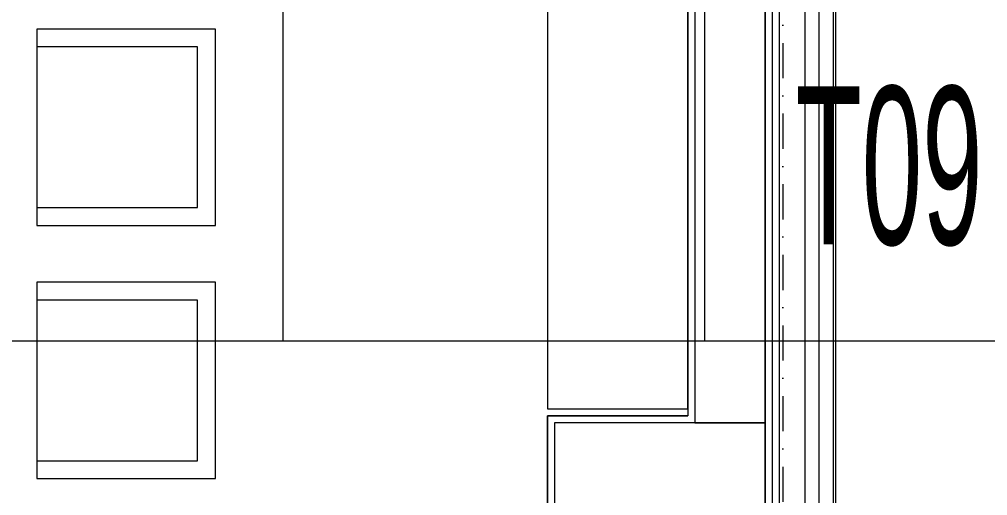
# Model space of a CAD drawing. Extents: x -9058 to 11890, y 0 to 8114.
# Drawn here: x 9642.8 to 9918.4, y 2955.1 to 3090.7 of the extents above; entities that cross this region are included whole.
import ezdxf
from ezdxf.enums import TextEntityAlignment as Align

# ---------------------------------------------------------------- set-up
doc = ezdxf.new("R2010")
doc.units = 0
doc.header["$LTSCALE"] = 10
doc.header["$MEASUREMENT"] = 0
doc.linetypes.add('DASHDOT', pattern=[1, 0.5, -0.25, 0, -0.25])
doc.layers.get('0').update_dxf_attribs({"color": 9, "lineweight": 9})
for name, color, linetype, lineweight in [('00', 9, 'Continuous', 9), ('01', 9, 'Continuous', 9), ('05', 9, 'Continuous', 9), ('06D', 9, 'Continuous', 9), ('10', 9, 'Continuous', 9), ('14', 9, 'Continuous', 9), ('21_mahal200', 9, 'Continuous', 9), ('21_mahal200 @ 20', 9, 'Continuous', 9), ('24', 9, 'DASHDOT', 9), ('33', 9, 'BATTING', 9)]:
    doc.layers.add(name, color=color, linetype=linetype, lineweight=lineweight)
doc.styles.add('Arial', font='arial.ttf', dxfattribs={"height": 2.5})
doc.styles.add('MuuM_TEXT-STANDART', font='ARIALN.TTF')
doc.linetypes.add('BATTING', pattern='A,0.0001,-0.1,[134,ltypeshp.shx,S=0.1,R=0,X=-0.1,Y=0],-0.2,[134,ltypeshp.shx,S=0.1,R=180,X=0.1,Y=0],-0.1', length=0.4001)

# ---------------------------------------------------------------- blocks, each defined once
blk = doc.blocks.new('p-dolay-porschee')
blk.add_lwpolyline([(0, 0), (100, 0), (100, -100), (0, -100)], close=True)
blk = doc.blocks.new('p-audi-conference')
for points in [[(0, 271.8), (55.88, 271.8), (55.88, 221), (0, 221)], [(72.06, 271.8), (127.94, 271.8), (127.94, 221), (72.06, 221)], [(5.08, 266.72), (50.8, 266.72), (50.8, 221), (5.08, 221)], [(77.14, 266.72), (122.86, 266.72), (122.86, 221), (77.14, 221)]]:
    blk.add_lwpolyline(points, close=True)
blk = doc.blocks.new('p-mek')
at = {"color": 6}
blk.add_lwpolyline([(210.29, -281.08, -0.000027), (210.29, -1029.08, 0.400031)], format="xyb", dxfattribs=at)
blk = doc.blocks.new('0a_roomno2')
blk.add_lwpolyline([(30, -16), (0, -16), (0, 0), (30, 0)], close=True)
for points in [[(12, -5), (12, -16)], [(18, -5), (18, -16)]]:
    blk.add_lwpolyline(points)
at = {"style": 'Arial'}
blk.add_attdef('ODANO', (0, 1.505), '', height=3, dxfattribs=at)
blk.add_attdef('MEKANADI', text='', height=3, dxfattribs=at).set_placement((0.525, -4.75), align=Align.BOTTOM_LEFT)
at = {"style": 'MuuM_TEXT-STANDART', "width": 0.6}
for tag, p in [('YER01', (15, -7)), ('TAVAN01', (20.625, -7)), ('DUVAR01', (26.25, -7)), ('YER02', (15, -10.375)), ('TAVAN02', (20.625, -10.375)), ('DUVAR02', (26.25, -10.375)), ('YER03', (15, -13.75)), ('TAVAN03', (20.625, -13.75)), ('DUVAR03', (26.25, -13.75))]:
    blk.add_attdef(tag, text='', height=2.25, dxfattribs=at).set_placement(p, align=Align.MIDDLE_CENTER)
at = {"style": 'MuuM_TEXT-STANDART'}
blk.add_attdef('M2', text='', height=2.25, dxfattribs=at).set_placement((1.323, -7.805), align=Align.MIDDLE_LEFT)
at = {"style": 'MuuM_TEXT-STANDART', "width": 0.6}
blk.add_attdef('TEMIZTAVANYUKSEKLIGI', text='', height=2.25, dxfattribs=at).set_placement((2.7, -13.162), align=Align.MIDDLE_LEFT)
blk = doc.blocks.new('*U1170')
at = {"layer": '21_mahal200 @ 20'}
ref = blk.add_blockref('0a_roomno2', (9477.8, 3319.13), dxfattribs=dict(at, xscale=20, yscale=20, zscale=20))
ref.add_attrib('TAVAN03', 'T09', dxfattribs={"layer": '0', "height": 45, "style": 'MuuM_TEXT-STANDART', "width": 0.6}).set_placement((9890.3, 3049.13), align=Align.MIDDLE_CENTER)

msp = doc.modelspace()

# ---------------------------------------------------------------- linework, layer by layer
at = {"layer": '00'}
msp.add_lwpolyline([(9855.06, 2975.87), (9855.06, 2975.87), (9855.06, 3159.87), (9835.06, 3159.87), (9835.06, 2975.87), (9855.06, 2975.87)], dxfattribs=at)
at = {"layer": '01'}
msp.add_lwpolyline([(9795.06, 2915.87), (9855.06, 2915.87), (9855.06, 2975.87), (9795.06, 2975.87)], close=True, dxfattribs=at)
at = {"layer": '06D'}
for points in [[(9855.06, 3164.09), (9855.06, 2916.08)], [(9859.06, 3159.87), (9859.06, 2915.87)], [(9866.36, 3159.87), (9866.36, 2915.87)], [(9870.36, 3159.87), (9870.36, 2915.87)]]:
    msp.add_lwpolyline(points, dxfattribs=at)
at = {"layer": '10'}
for points in [[(9874.36, 3154.87), (9874.36, 2920.87)], [(9875.06, 3154.87), (9875.06, 2920.87)]]:
    msp.add_lwpolyline(points, dxfattribs=at)
at = {"layer": '14'}
for points in [[(9833.06, 3167.87), (9833.06, 2977.87), (9793.06, 2977.87), (9793.06, 2913.87), (9833.06, 2913.87)], [(9833.06, 2913.87), (9793.06, 2913.87), (9793.06, 2977.87), (9833.06, 2977.87)]]:
    msp.add_lwpolyline(points, dxfattribs=at)
at = {"layer": '24', "ltscale": 2}
for points in [[(9755.06, 4008.37), (9755.06, 3968.37), (9855.06, 3968.37), (9855.06, 2535.87)], [(9960.06, 4008.37), (9960.06, 3968.37), (9860.06, 3968.37), (9860.06, 2535.87)]]:
    msp.add_lwpolyline(points, dxfattribs=at)
at = {"layer": '33', "ltscale": 0.2, "flags": 128}
msp.add_lwpolyline([(9857.06, 3159.87), (9857.06, 2915.87)], dxfattribs=at)

# ---------------------------------------------------------------- block references
at = {"layer": '05', "xscale": -1, "rotation": 270}
msp.add_blockref('p-audi-conference', (9426.8, 2959.99), dxfattribs=at)
at = {"layer": '05', "xscale": -0.4, "yscale": 3.8}
msp.add_blockref('p-dolay-porschee', (9833.06, 3359.87), dxfattribs=at)
at = {"layer": '06D'}
msp.add_blockref('p-mek', (7675.06, 3723.87), dxfattribs=at)
at = {"layer": '21_mahal200', "color": 6}
msp.add_blockref('*U1170', (0, 0), dxfattribs=at)

doc.saveas('drawing.dxf')
